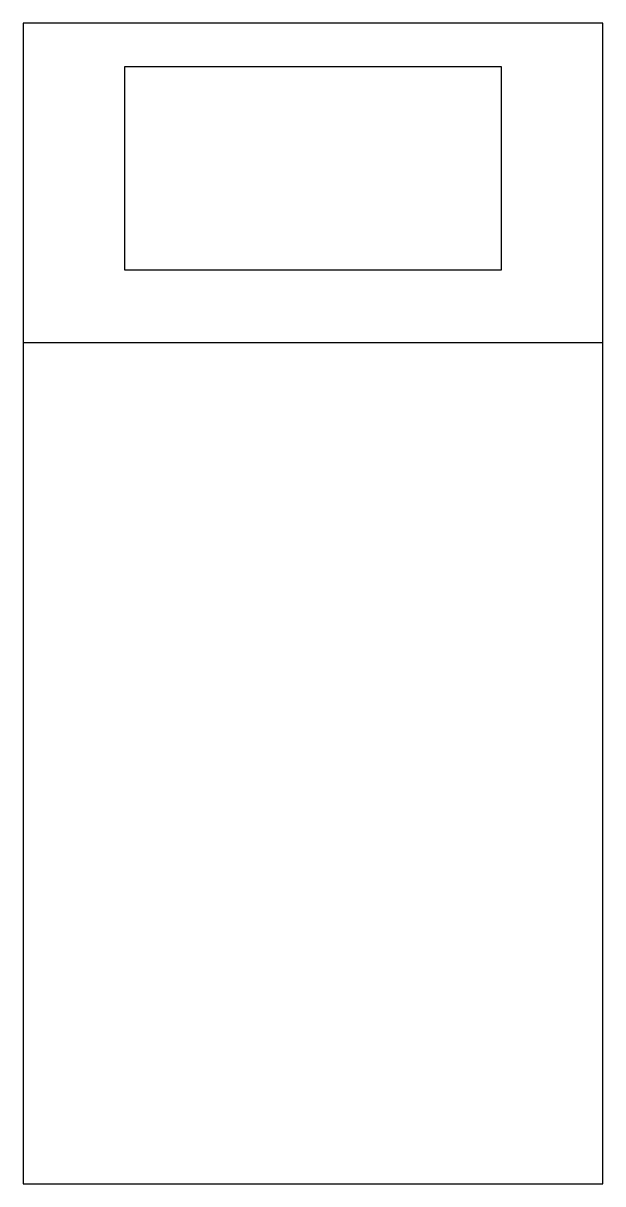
# Model space of a CAD drawing. Header units: millimetres. Extents: x -500 to 500, y -1000 to 1000.
import ezdxf

# ---------------------------------------------------------------- set-up
doc = ezdxf.new("R2010")
doc.units = ezdxf.units.MM

msp = doc.modelspace()

# ---------------------------------------------------------------- linework, layer by layer
msp.add_line((-500, 450), (500, 450))
for points in [[(-500, -1000), (500, -1000), (500, 1000), (-500, 1000)], [(-325, 575), (325, 575), (325, 925), (-325, 925)]]:
    msp.add_lwpolyline(points, close=True)

doc.saveas('drawing.dxf')
